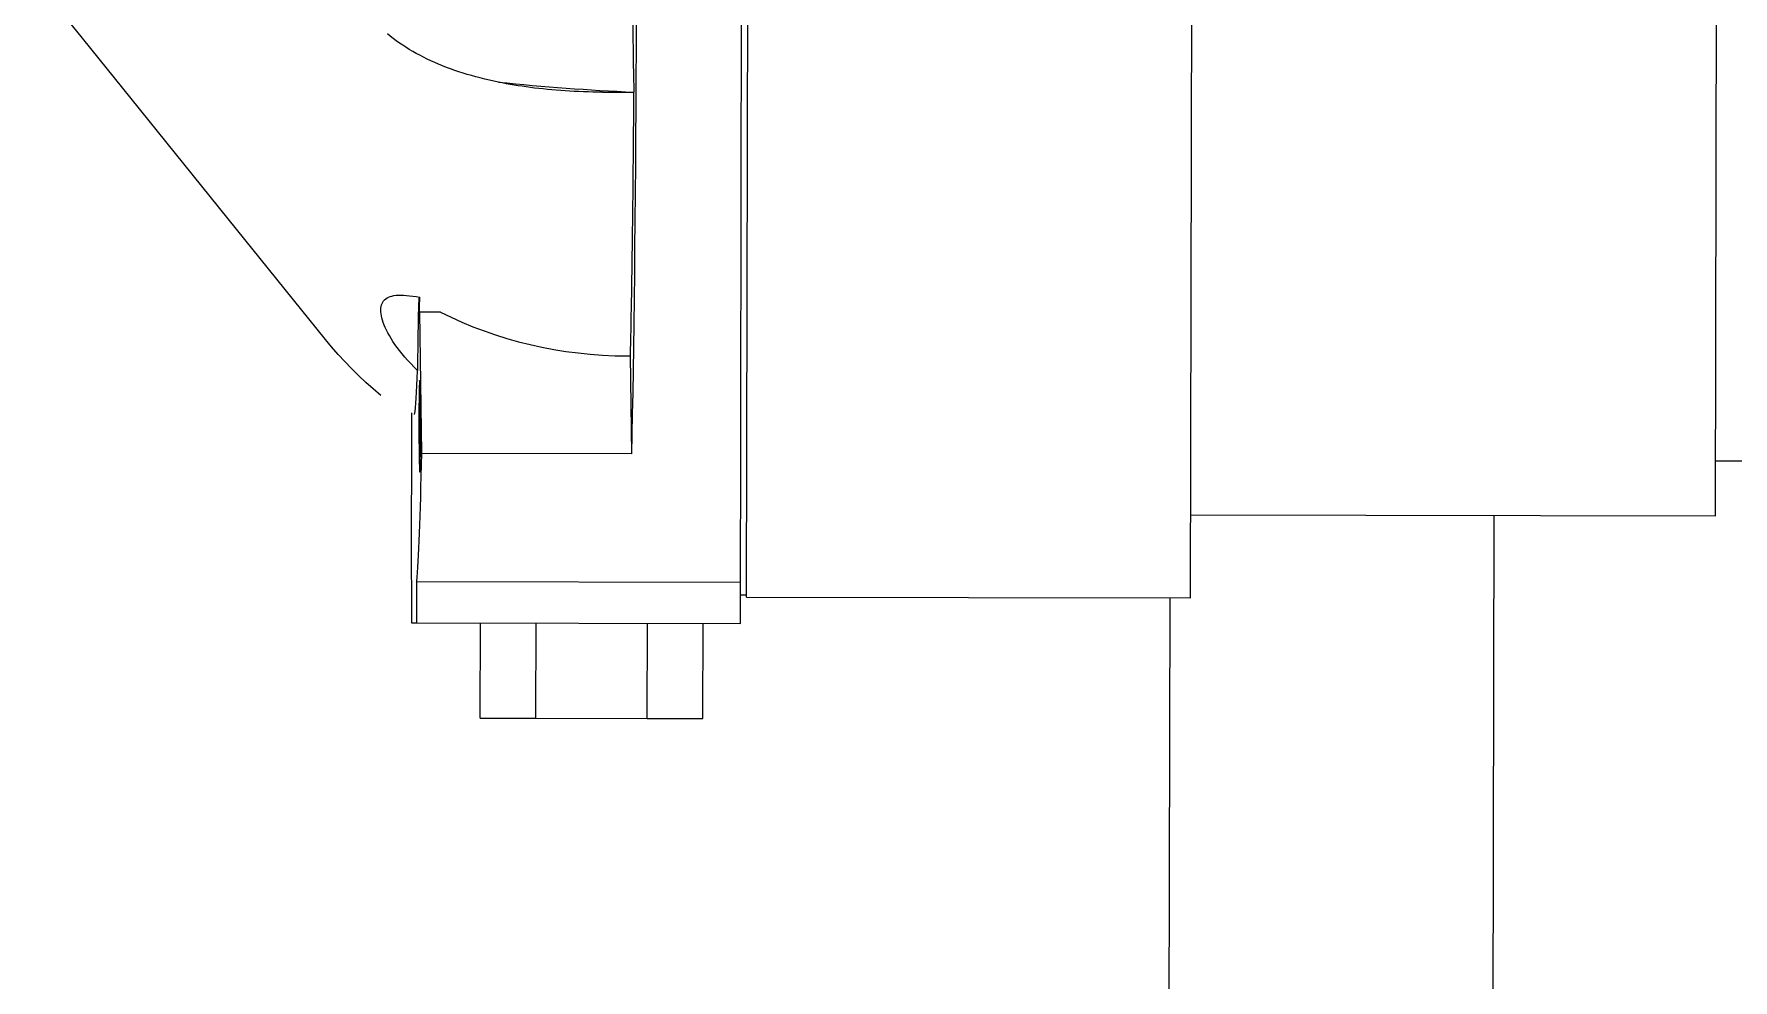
# Model space of a CAD drawing. Extents: x 766778 to 845620, y 133762 to 209800.
# Drawn here: x 785124 to 785318.2, y 190342.4 to 190450.5 of the extents above; entities that cross this region are included whole.
import ezdxf

# ---------------------------------------------------------------- set-up
doc = ezdxf.new("R2010")
doc.units = 0
doc.header["$MEASUREMENT"] = 0
doc.layers.get('0').update_dxf_attribs({"color": 1, "linetype": 'CONTINUOUS'})
doc.layers.add('LA-4748_SHOWN', color=2, linetype='CONTINUOUS', lineweight=53)

# ---------------------------------------------------------------- blocks, each defined once
blk = doc.blocks.new('ENGINE')
at = {"layer": 'LA-4748_SHOWN', "color": 252, "lineweight": 5}
for p, q in [((944153.58, 205078.87), (944154.6, 205272.88)), ((944154.3, 205081.88), (944155.31, 205272.87)), ((944265.1, 205090.79), (944265.7, 205204.58)), ((944205.05, 205081.61), (944205.48, 205162.89)), ((944078.6, 205146.04), (944073.07, 205152.94)), ((944084.13, 205139.14), (944078.6, 205146.04)), ((944113.78, 205146.13), (944113.45, 205146.4)), ((944114.12, 205145.87), (944113.78, 205146.13)), ((944114.47, 205145.61), (944114.12, 205145.87)), ((944114.83, 205145.36), (944114.47, 205145.61)), ((944115.2, 205145.11), (944114.83, 205145.36)), ((944115.57, 205144.87), (944115.2, 205145.11)), ((944115.95, 205144.63), (944115.57, 205144.87)), ((944116.34, 205144.4), (944115.95, 205144.63)), ((944116.74, 205144.17), (944116.34, 205144.4)), ((944117.15, 205143.95), (944116.74, 205144.17)), ((944117.57, 205143.73), (944117.15, 205143.95)), ((944117.99, 205143.52), (944117.57, 205143.73)), ((944118.42, 205143.31), (944117.99, 205143.52)), ((944118.86, 205143.11), (944118.42, 205143.31)), ((944119.3, 205142.92), (944118.86, 205143.11)), ((944119.75, 205142.74), (944119.3, 205142.92)), ((944120.2, 205142.55), (944119.75, 205142.74)), ((944120.67, 205142.38), (944120.2, 205142.55)), ((944121.13, 205142.21), (944120.67, 205142.38)), ((944121.61, 205142.05), (944121.13, 205142.21)), ((944122.09, 205141.89), (944121.61, 205142.05)), ((944122.57, 205141.74), (944122.09, 205141.89)), ((944123.06, 205141.6), (944122.57, 205141.74)), ((944123.56, 205141.46), (944123.06, 205141.6)), ((944124.06, 205141.33), (944123.56, 205141.46)), ((944124.57, 205141.2), (944124.06, 205141.33)), ((944125.09, 205141.08), (944124.57, 205141.2)), ((944125.61, 205140.96), (944125.09, 205141.08)), ((944126.14, 205140.85), (944125.61, 205140.96)), ((944126.57, 205140.76), (944126.14, 205140.85)), ((944127.01, 205140.67), (944126.57, 205140.76)), ((944127.46, 205140.59), (944127.01, 205140.67)), ((944127.91, 205140.51), (944127.46, 205140.59)), ((944128.37, 205140.43), (944127.91, 205140.51)), ((944128.84, 205140.36), (944128.37, 205140.43)), ((944129.31, 205140.29), (944128.84, 205140.36)), ((944129.78, 205140.22), (944129.31, 205140.29)), ((944130.26, 205140.16), (944129.78, 205140.22)), ((944130.74, 205140.1), (944130.26, 205140.16)), ((944131.23, 205140.05), (944130.74, 205140.1)), ((944131.73, 205140), (944131.23, 205140.05)), ((944132.23, 205139.95), (944131.73, 205140)), ((944132.73, 205139.9), (944132.23, 205139.95)), ((944133.24, 205139.86), (944132.73, 205139.9)), ((944133.75, 205139.82), (944133.24, 205139.86)), ((944134.27, 205139.79), (944133.75, 205139.82)), ((944134.79, 205139.76), (944134.27, 205139.79)), ((944135.31, 205139.74), (944134.79, 205139.76)), ((944135.84, 205139.72), (944135.31, 205139.74)), ((944136.38, 205139.7), (944135.84, 205139.72)), ((944136.92, 205139.68), (944136.38, 205139.7)), ((944137.46, 205139.68), (944136.92, 205139.68)), ((944138.01, 205139.67), (944137.46, 205139.68)), ((944138.01, 205139.67), (944141.61, 205139.65)), ((944095.18, 205125.33), (944084.13, 205139.14)), ((944106.24, 205111.51), (944095.18, 205125.33)), ((944112.92, 205115.88), (944113.03, 205116.01)), ((944113.03, 205116.01), (944113.16, 205116.12)), ((944113.16, 205116.12), (944113.31, 205116.22)), ((944113.31, 205116.22), (944113.48, 205116.31)), ((944113.48, 205116.31), (944113.66, 205116.38)), ((944113.66, 205116.38), (944113.87, 205116.44)), ((944113.87, 205116.44), (944114.09, 205116.49)), ((944114.09, 205116.49), (944114.34, 205116.52)), ((944114.34, 205116.52), (944114.6, 205116.54)), ((944114.6, 205116.54), (944114.89, 205116.54)), ((944114.89, 205116.54), (944115.19, 205116.53)), ((944115.19, 205116.53), (944115.52, 205116.51)), ((944115.52, 205116.51), (944115.87, 205116.47)), ((944115.87, 205116.47), (944116.24, 205116.42)), ((944116.24, 205116.42), (944116.64, 205116.36)), ((944116.64, 205116.36), (944117.06, 205116.28)), ((944112.59, 205114.85), (944112.61, 205115.06)), ((944112.6, 205114.64), (944112.59, 205114.85)), ((944112.62, 205114.42), (944112.6, 205114.64)), ((944112.61, 205115.06), (944112.63, 205115.24)), ((944112.66, 205114.18), (944112.62, 205114.42)), ((944112.63, 205115.24), (944112.68, 205115.42)), ((944112.71, 205113.93), (944112.66, 205114.18)), ((944112.68, 205115.42), (944112.74, 205115.59)), ((944112.74, 205115.59), (944112.82, 205115.74)), ((944112.82, 205115.74), (944112.92, 205115.88)), ((944117.06, 205114.6), (944117, 205114.48)), ((944119.41, 205114.58), (944117.06, 205114.6)), ((944117.22, 205098.44), (944117.06, 205114.6)), ((944112.78, 205113.67), (944112.71, 205113.93)), ((944112.87, 205113.4), (944112.78, 205113.67)), ((944112.97, 205113.12), (944112.87, 205113.4)), ((944113.09, 205112.83), (944112.97, 205113.12)), ((944113.23, 205112.53), (944113.09, 205112.83)), ((944113.39, 205112.22), (944113.23, 205112.53)), ((944113.56, 205111.91), (944113.39, 205112.22)), ((944106.95, 205110.64), (944106.24, 205111.51)), ((944107.68, 205109.79), (944106.95, 205110.64)), ((944113.75, 205111.58), (944113.56, 205111.91)), ((944113.96, 205111.24), (944113.75, 205111.58)), ((944114.19, 205110.9), (944113.96, 205111.24)), ((944114.44, 205110.55), (944114.19, 205110.9)), ((944114.71, 205110.19), (944114.44, 205110.55)), ((944115, 205109.83), (944114.71, 205110.19)), ((944108.44, 205108.96), (944107.68, 205109.79)), ((944109.22, 205108.15), (944108.44, 205108.96)), ((944110.02, 205107.35), (944109.22, 205108.15)), ((944115.31, 205109.45), (944115, 205109.83)), ((944115.64, 205109.08), (944115.31, 205109.45)), ((944116, 205108.7), (944115.64, 205109.08)), ((944116.37, 205108.31), (944116, 205108.7)), ((944116.77, 205107.92), (944116.37, 205108.31)), ((944140.74, 205109.5), (944141.11, 205109.5)), ((944141.22, 205098.31), (944141.11, 205109.5)), ((944110.85, 205106.57), (944110.02, 205107.35)), ((944111.7, 205105.82), (944110.85, 205106.57)), ((944112.57, 205105.08), (944111.7, 205105.82)), ((944116.04, 205103.06), (944115.94, 205084.3)), ((944141.22, 205098.31), (944117.22, 205098.44)), ((944205.1, 205091.11), (944265.1, 205090.79)), ((944115.98, 205083.79), (944115.97, 205079.07)), ((944116.59, 205083.79), (944153.6, 205083.59)), ((944116.59, 205079.07), (944116.59, 205083.79)), ((944153.59, 205082.14), (944154.3, 205082.13)), ((944154.3, 205081.88), (944205.05, 205081.61)), ((944115.97, 205079.07), (944116.59, 205079.07)), ((944116.59, 205079.07), (944153.58, 205078.87)), ((944123.79, 205068.14), (944123.85, 205079.03)), ((944130.16, 205068.1), (944130.21, 205079)), ((944142.88, 205068.03), (944142.94, 205078.93)), ((944149.24, 205068), (944149.3, 205078.9)), ((944123.79, 205068.14), (944130.16, 205068.1)), ((944130.16, 205068.1), (944142.88, 205068.03)), ((944142.88, 205068.03), (944149.24, 205068))]:
    blk.add_line(p, q, dxfattribs=at)
at = {"layer": 'LA-4748_SHOWN', "color": 253, "lineweight": 5}
for p, q in [((945126.12, 205092.52), (944265.13, 205097.05)), ((944239.75, 205090.93), (944239.4, 205023.48)), ((944202.4, 205023.68), (944202.7, 205081.62))]:
    blk.add_line(p, q, dxfattribs=at)
at = {"layer": 'LA-4748_SHOWN', "color": 252, "lineweight": 5}
for centre, major_axis, ratio, start_param, end_param in [((944140.43, 205177.45), (0.14, 95.5), 0.017046, 3.735675, 6.23977), ((944141.76, 205152.01), (0.02, 14.66), 0.017046, 0.04195, 2.572617), ((944159.31, 205313.82), (-224.43, -6.38), 0.777156, 1.400392, 1.469786), ((944140.43, 205177.43), (-0.12, -81.97), 0.017046, 0.593938, 1.091796), ((944116.99, 205101.53), (0.02, 15), 0.017046, 0.175059, 1.130637), ((944116.33, 205191.73), (-0.14, -90.03), 0.017046, 0.539421, 0.577209), ((944140.92, 205143.5), (-41.03, 0.22), 0.828637, 1.023221, 1.570784), ((944116.37, 205183.92), (-0.12, -81.61), 0.017046, 0.118776, 0.372763), ((944116.99, 205101.53), (0.01, 5.25), 0.017046, 4.276155, 7.41746), ((944116.99, 205101.53), (-0.01, -5.25), 0.017046, 4.276155, 7.41746), ((944116.43, 205177.57), (-0.14, -95.49), 0.017046, 0.189395, 0.594062), ((944116.43, 205177.61), (-0.14, -95.53), 0.017046, 6.066968, 6.093453)]:
    blk.add_ellipse(centre, major_axis=major_axis, ratio=ratio, start_param=start_param, end_param=end_param, dxfattribs=at)

msp = doc.modelspace()

# ---------------------------------------------------------------- block references
at = {"color": 7, "linetype": 'Continuous', "rotation": 0.1984573570547499}
msp.add_blockref('ENGINE', (-158232.80366, -17964.77499), dxfattribs=at)

doc.saveas('drawing.dxf')
